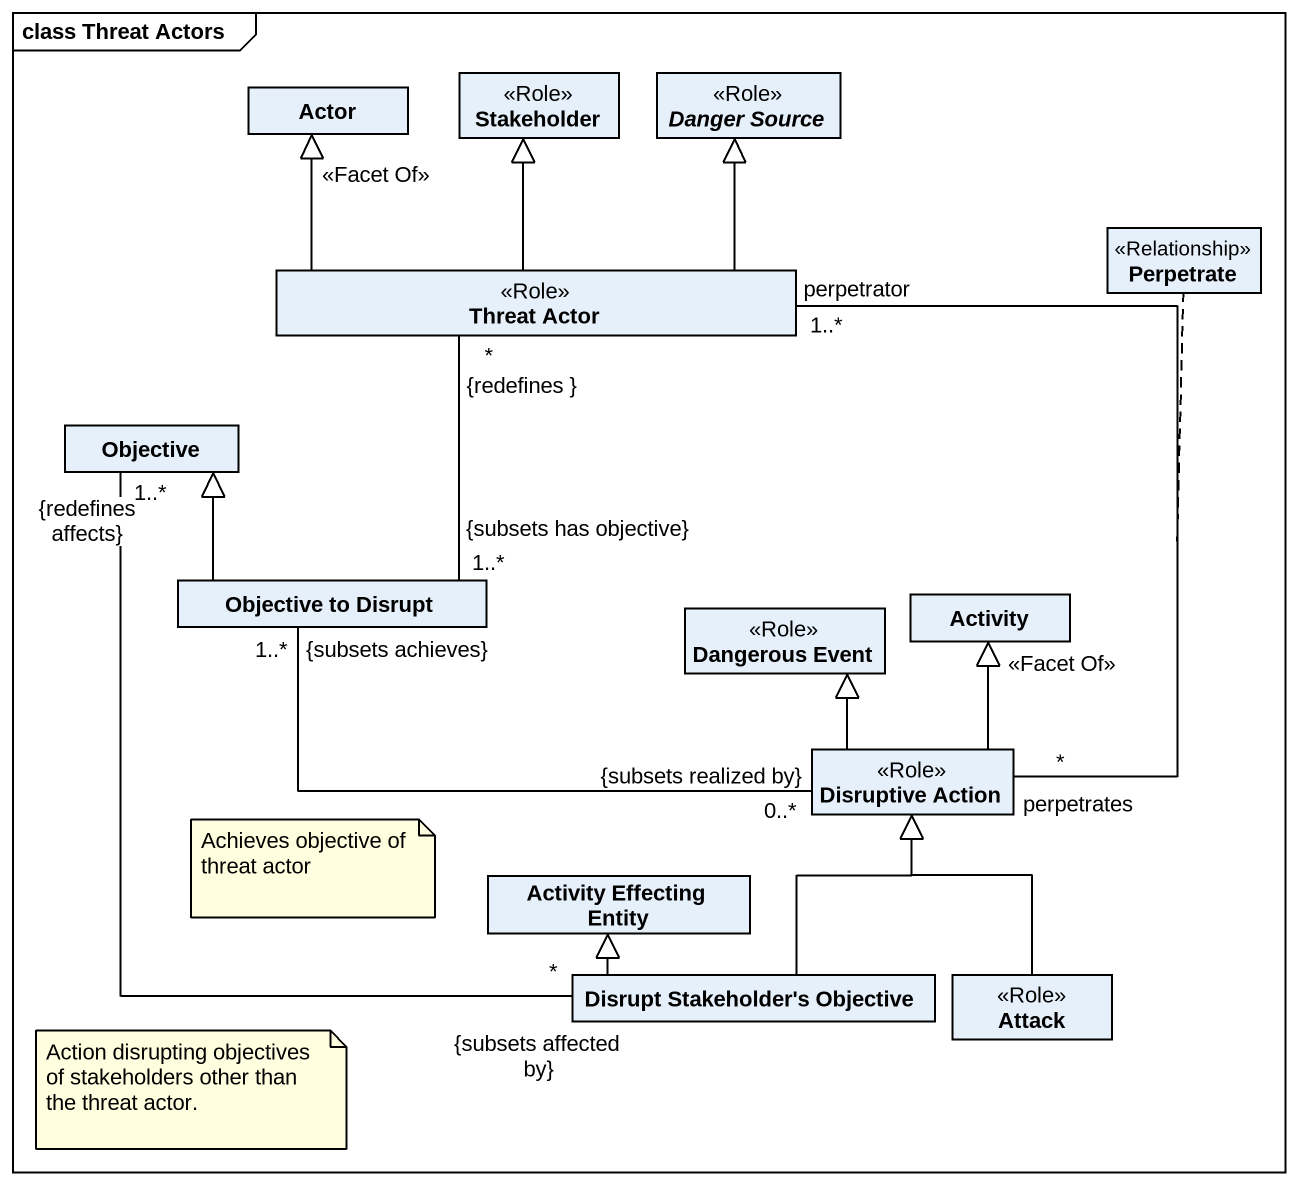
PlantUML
@startuml
mainframe class Threat Actors
hide circle
hide empty members
class "Actor" as Actor_
class Stakeholder <<Role>>
abstract class "Danger Source" as Danger_Source <<Role>>
class "Threat Actor" as Threat_Actor <<Role>>
class Perpetrate <<Relationship>>
class Objective
class "Objective to Disrupt" as Objective_to_Disrupt
class "Dangerous Event" as Dangerous_Event <<Role>>
class Activity
class "Disruptive Action" as Disruptive_Action <<Role>>
class "Activity Effecting Entity" as Activity_Effecting_Entity
class "Disrupt Stakeholder's Objective" as Disrupt_Stakeholder_s
class Attack <<Role>>
Threat_Actor -up-|> Actor_ : <<Facet Of>>
Threat_Actor -up-|> Stakeholder
Threat_Actor -up-|> Danger_Source
Threat_Actor "*\n{redefines }" -- "1..*\n{subsets has objective}" Objective_to_Disrupt
Threat_Actor "perpetrator\n1..*" -- "perpetrates\n*" Disruptive_Action
(Threat_Actor, Disruptive_Action) .. Perpetrate
Objective_to_Disrupt -up-|> Objective
Objective_to_Disrupt "1..*\n{subsets achieves}" -right- "0..*\n{subsets realized by}" Disruptive_Action
Disruptive_Action -up-|> Dangerous_Event
Disruptive_Action -up-|> Activity : <<Facet Of>>
Disrupt_Stakeholder_s "*\n{subsets affected by}" -up- "1..*\n{redefines affects}" Objective
Disrupt_Stakeholder_s -up-|> Disruptive_Action
Disrupt_Stakeholder_s -up-|> Activity_Effecting_Entity
Attack -up-|> Disruptive_Action
note as N1
  Achieves objective of threat actor
end note
note as N2
  Action disrupting objectives of stakeholders other than the threat actor.
end note
@enduml
